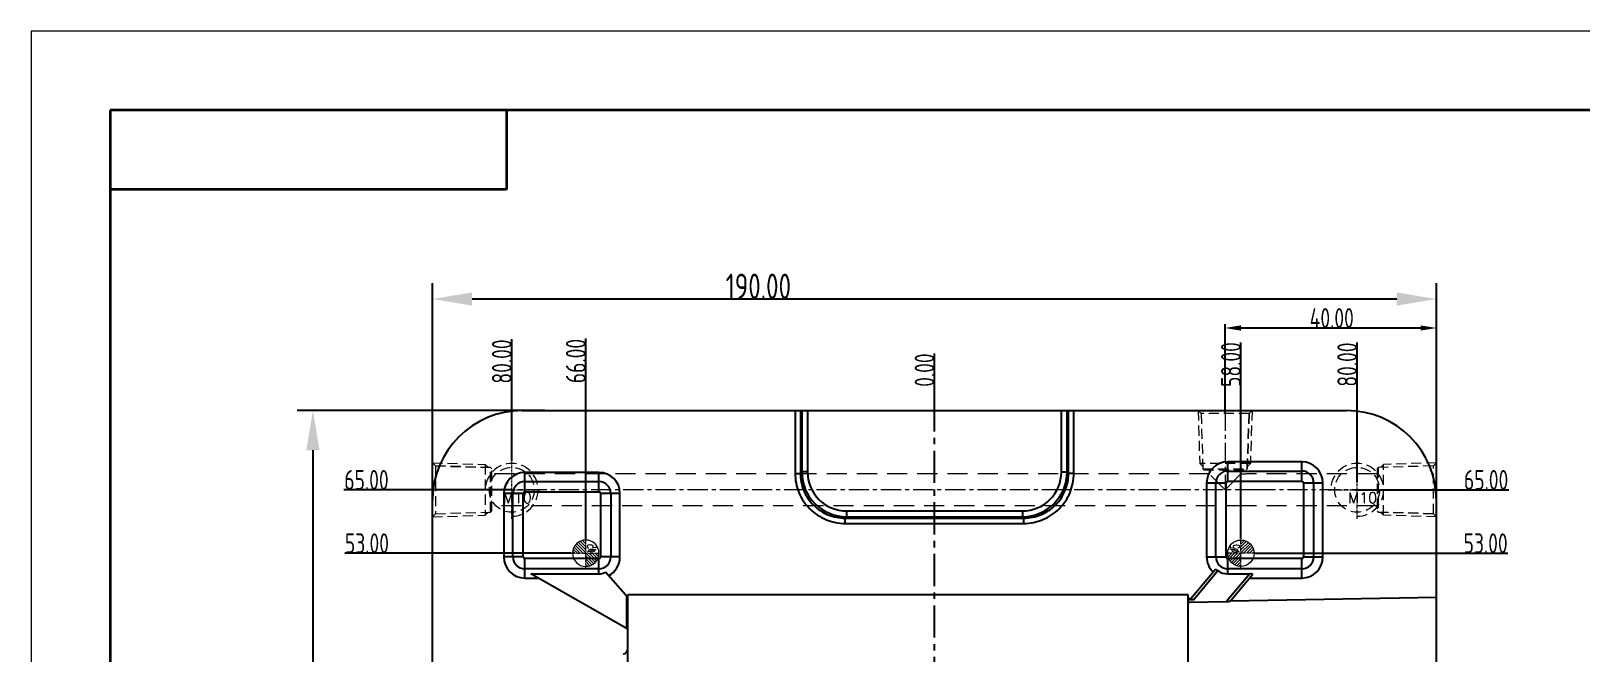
# Model space of a CAD drawing. Header units: millimetres. Extents: x 877 to 3677, y 1642 to 2236.
# Drawn here: x 3231.5 to 3525, y 1838.8 to 1956.7 of the extents above; entities that cross this region are included whole.
import ezdxf
from ezdxf.enums import TextEntityAlignment as Align

# ---------------------------------------------------------------- set-up
doc = ezdxf.new("R2010")
doc.units = ezdxf.units.MM
doc.linetypes.add('CENTER', pattern=[0.6, 0.375, -0.075, 0.075, -0.075])
doc.linetypes.add('HIDDEN', pattern=[9.525, 6.35, -3.175])
doc.layers.get('Defpoints').update_dxf_attribs({"lineweight": 5})
for name, color, linetype, lineweight in [('cool', 153, 'HIDDEN', 9), ('DEFAULT_2', 8, 'HIDDEN', 18), ('dim', 82, 'Continuous', 9), ('epin', 13, 'Continuous', 9), ('screw', 33, 'Continuous', 13), ('文字层', 3, 'Continuous', 18), ('粗实线层', 7, 'Continuous', 35), ('细实线层', 7, 'Continuous', 18)]:
    doc.layers.add(name, color=color, linetype=linetype, lineweight=lineweight)
doc.styles.add('TXT', font='txt.shx', dxfattribs={"bigfont": 'gbcbig.shx'})
doc.styles.add('TXT05', font='txt.shx', dxfattribs={"width": 0.5, "bigfont": 'gbcbig.shx'})
doc.styles.add('标准', font='FSGB2312.ttf', dxfattribs={"width": 0.667})
doc.styles.add('标注', font='isocp.shx', dxfattribs={"width": 0.8, "bigfont": 'hztxt.shx'})
doc.dimstyles.new('副本 a4', dxfattribs={"dimscale": 1.5, "dimtxt": 3.2, "dimasz": 5, "dimexe": 2, "dimexo": 0, "dimgap": 0, "dimtad": 1, "dimzin": 0, "dimdsep": 46, "dimtxsty": '标注', "dimcen": 0, "dimdle": 3, "dimclrd": 4, "dimclre": 4, "dimclrt": 6, "dimazin": 0, "dimtfac": 1, "dimtofl": 0, "dimtmove": 0, "dimatfit": 3, "dimfxl": 0, "dimtolj": 1, "dimarcsym": 0})

# ---------------------------------------------------------------- blocks, each defined once
blk = doc.blocks.new('screw_m10_g')
at = {"layer": 'screw', "color": 1, "linetype": 'CENTER', "ltscale": 0.310989}
for p, q in [((0, -5.5), (0, 5.5)), ((-5.5, 0), (5.5, 0))]:
    blk.add_line(p, q, dxfattribs=at)
at = {"layer": 'screw', "linetype": 'HIDDEN', "ltscale": 0.310989}
blk.add_circle((0, 0), 4.25, dxfattribs=at)
at = {"layer": 'screw', "color": 92, "linetype": 'HIDDEN', "ltscale": 0.310989}
blk.add_arc((0, 0), 5, 270, 180, dxfattribs=at)
at = {"layer": 'screw', "color": 6, "style": 'TXT'}
blk.add_text('M10', height=2, dxfattribs=at).set_placement((-1.7, -2.5))
blk = doc.blocks.new('epin_ejp_5')
at = {"layer": 'epin'}
h = blk.add_hatch(dxfattribs=at)
h.set_pattern_fill('_ANSI31', color=123, scale=0.125, angle=90, style=0)
h.set_pattern_definition([(135, (-1062.761, -302.86763), (-0.280633, -0.280633), [])])
h.paths.add_polyline_path([(0, 2.5, 0.414214), (-2.5, 0), (0, 0)])
h.paths.add_polyline_path([(2.5, 0), (0, 0), (0, -2.5, 0.414214)])
at = {"layer": 'epin', "color": 1, "linetype": 'CENTER', "ltscale": 0.1}
for p, q in [((-2.75, 0), (2.75, 0)), ((0, -2.75), (0, 2.75))]:
    blk.add_line(p, q, dxfattribs=at)
at = {"layer": 'epin'}
blk.add_circle((0, 0), 2.5, dxfattribs=at)
at = {"layer": 'epin', "color": 6, "style": 'TXT05', "width": 0.5}
blk.add_text('%%c5', height=1.75, dxfattribs=at).set_placement((0.1, 0.25))
blk = doc.blocks.new('*D39')
at = {"layer": 'Defpoints', "color": 0, "transparency": 16777216}
for p in [(3402.45, 1889.4), (3402.45, 1881.09), (3402.45, 1804.9)]:
    blk.add_point(p, dxfattribs=at)
at = {"layer": 'dim', "color": 4, "lineweight": -2, "transparency": 16777216}
blk.add_line((3402.45, 1881.09), (3402.45, 1895.7), dxfattribs=at)
at = {"layer": 'dim', "color": 6, "transparency": 16777216, "insert": (3400.57, 1892.55), "char_height": 3.75, "attachment_point": 5, "rotation": 90, "style": '标注'}
blk.add_mtext('\\A1;0.00', dxfattribs=at)
blk = doc.blocks.new('*D48')
at = {"layer": 'Defpoints', "color": 0, "transparency": 16777216}
for p in [(3460.44, 1889.4), (3460.44, 1860.65), (3402.45, 1804.9)]:
    blk.add_point(p, dxfattribs=at)
at = {"layer": 'dim', "color": 4, "lineweight": -2, "transparency": 16777216}
blk.add_line((3460.44, 1860.65), (3460.44, 1897.8), dxfattribs=at)
at = {"layer": 'dim', "color": 6, "transparency": 16777216, "insert": (3458.57, 1893.6), "char_height": 3.75, "attachment_point": 5, "rotation": 90, "style": '标注'}
blk.add_mtext('\\A1;58.00', dxfattribs=at)
blk = doc.blocks.new('*D49')
at = {"layer": 'Defpoints', "color": 0, "transparency": 16777216}
for p in [(3482.45, 1889.4), (3482.45, 1871.27), (3402.45, 1804.9)]:
    blk.add_point(p, dxfattribs=at)
at = {"layer": 'dim', "color": 4, "lineweight": -2, "transparency": 16777216}
blk.add_line((3482.45, 1871.27), (3482.45, 1897.8), dxfattribs=at)
at = {"layer": 'dim', "color": 6, "transparency": 16777216, "insert": (3480.57, 1893.6), "char_height": 3.75, "attachment_point": 5, "rotation": 90, "style": '标注'}
blk.add_mtext('\\A1;80.00', dxfattribs=at)
blk = doc.blocks.new('*D50')
at = {"layer": 'Defpoints', "color": 0, "transparency": 16777216}
for p in [(3463.19, 1857.9), (3502.56, 1857.9), (3402.45, 1804.9)]:
    blk.add_point(p, dxfattribs=at)
at = {"layer": 'dim', "color": 4, "lineweight": -2, "transparency": 16777216}
blk.add_line((3463.19, 1857.9), (3510.96, 1857.9), dxfattribs=at)
at = {"layer": 'dim', "color": 6, "transparency": 16777216, "insert": (3506.76, 1859.78), "char_height": 3.75, "attachment_point": 5, "style": '标注'}
blk.add_mtext('\\A1;53.00', dxfattribs=at)
blk = doc.blocks.new('*D51')
at = {"layer": 'Defpoints', "color": 0, "transparency": 16777216}
for p in [(3481.93, 1869.9), (3502.56, 1869.9), (3402.45, 1804.9)]:
    blk.add_point(p, dxfattribs=at)
at = {"layer": 'dim', "color": 4, "lineweight": -2, "transparency": 16777216}
blk.add_line((3481.93, 1869.9), (3511.14, 1869.9), dxfattribs=at)
at = {"layer": 'dim', "color": 6, "transparency": 16777216, "insert": (3506.85, 1871.78), "char_height": 3.75, "attachment_point": 5, "style": '标注'}
blk.add_mtext('\\A1;65.00', dxfattribs=at)
blk = doc.blocks.new('*D59')
at = {"layer": 'Defpoints', "color": 0, "transparency": 16777216}
for p in [(3299.24, 1857.9), (3333.7, 1857.9), (3402.45, 1804.9)]:
    blk.add_point(p, dxfattribs=at)
at = {"layer": 'dim', "color": 4, "lineweight": -2, "transparency": 16777216}
blk.add_line((3333.7, 1857.9), (3290.84, 1857.9), dxfattribs=at)
at = {"layer": 'dim', "color": 6, "transparency": 16777216, "insert": (3295.04, 1859.78), "char_height": 3.75, "attachment_point": 5, "style": '标注'}
blk.add_mtext('\\A1;53.00', dxfattribs=at)
blk = doc.blocks.new('*D60')
at = {"layer": 'Defpoints', "color": 0, "transparency": 16777216}
for p in [(3299.24, 1869.9), (3322.45, 1869.9), (3402.45, 1804.9)]:
    blk.add_point(p, dxfattribs=at)
at = {"layer": 'dim', "color": 4, "lineweight": -2, "transparency": 16777216}
blk.add_line((3322.45, 1869.9), (3290.66, 1869.9), dxfattribs=at)
at = {"layer": 'dim', "color": 6, "transparency": 16777216, "insert": (3294.95, 1871.78), "char_height": 3.75, "attachment_point": 5, "style": '标注'}
blk.add_mtext('\\A1;65.00', dxfattribs=at)
blk = doc.blocks.new('*D46')
at = {"layer": 'Defpoints', "color": 0, "transparency": 16777216}
for p in [(3322.45, 1889.98), (3322.45, 1875.4), (3402.45, 1804.9)]:
    blk.add_point(p, dxfattribs=at)
at = {"layer": 'dim', "color": 4, "lineweight": -2, "transparency": 16777216}
blk.add_line((3322.45, 1875.4), (3322.45, 1898.38), dxfattribs=at)
at = {"layer": 'dim', "color": 6, "transparency": 16777216, "insert": (3320.57, 1894.18), "char_height": 3.75, "attachment_point": 5, "rotation": 90, "style": '标注'}
blk.add_mtext('\\A1;80.00', dxfattribs=at)
blk = doc.blocks.new('*D61')
at = {"layer": 'Defpoints', "color": 0, "transparency": 16777216}
for p in [(3336.45, 1889.98), (3336.45, 1860.65), (3402.45, 1804.9)]:
    blk.add_point(p, dxfattribs=at)
at = {"layer": 'dim', "color": 4, "lineweight": -2, "transparency": 16777216}
blk.add_line((3336.45, 1860.65), (3336.45, 1898.56), dxfattribs=at)
at = {"layer": 'dim', "color": 6, "transparency": 16777216, "insert": (3334.58, 1894.27), "char_height": 3.75, "attachment_point": 5, "rotation": 90, "style": '标注'}
blk.add_mtext('\\A1;66.00', dxfattribs=at)
blk = doc.blocks.new('*D62')
at = {"layer": 'Defpoints', "color": 0, "transparency": 16777216}
for p in [(3307.45, 1906), (3307.45, 1867.9), (3497.45, 1867.9)]:
    blk.add_point(p, dxfattribs=at)
at = {"layer": 'dim', "color": 4, "lineweight": -2, "transparency": 16777216}
for p, q in [((3307.45, 1867.9), (3307.45, 1909)), ((3497.45, 1867.9), (3497.45, 1909)), ((3489.95, 1906), (3314.95, 1906))]:
    blk.add_line(p, q, dxfattribs=at)
at = {"layer": 'dim', "color": 4, "transparency": 16777216}
for points in [[(3314.95, 1907.25), (3314.95, 1904.75), (3307.45, 1906)], [(3489.95, 1907.25), (3489.95, 1904.75), (3497.45, 1906)]]:
    blk.add_solid(points, dxfattribs=at)
at = {"layer": 'dim', "color": 6, "transparency": 16777216, "insert": (3369.12, 1908.4), "char_height": 4.8, "attachment_point": 5, "style": '标注'}
blk.add_mtext('\\A1;190.00', dxfattribs=at)
blk = doc.blocks.new('*D63')
at = {"layer": 'Defpoints', "color": 0, "transparency": 16777216}
for p in [(3328.74, 1884.9), (3284.82, 1724.9), (3341.49, 1724.9)]:
    blk.add_point(p, dxfattribs=at)
at = {"layer": 'dim', "color": 4, "lineweight": -2, "transparency": 16777216}
for p, q in [((3328.74, 1884.9), (3281.82, 1884.9)), ((3284.82, 1877.4), (3284.82, 1732.4)), ((3341.49, 1724.9), (3281.82, 1724.9))]:
    blk.add_line(p, q, dxfattribs=at)
at = {"layer": 'dim', "color": 4, "transparency": 16777216}
for points in [[(3283.57, 1877.4), (3286.07, 1877.4), (3284.82, 1884.9)], [(3283.57, 1732.4), (3286.07, 1732.4), (3284.82, 1724.9)]]:
    blk.add_solid(points, dxfattribs=at)
at = {"layer": 'dim', "color": 6, "transparency": 16777216, "insert": (3282.42, 1805.14), "char_height": 4.8, "attachment_point": 5, "rotation": 90, "style": '标注'}
blk.add_mtext('\\A1;160.00', dxfattribs=at)
blk = doc.blocks.new('cool_jt_f11')
at = {"layer": 'cool', "ltscale": 0.3}
for p, q in [((0, 5.11), (0.58, 4.53)), ((0, 5.11), (10, 4.8)), ((0.58, 4.53), (0.58, -4.53)), ((11, 4.21), (0.58, 4.53)), ((0.58, 4.53), (11, 4.21)), ((10, 4.8), (10.58, 4.22)), ((10, 4.8), (10, -4.8)), ((11.21, 4), (11, 4.21)), ((11, -4.21), (11, 4.21)), ((11.21, -4), (11.21, 4)), ((0.58, -4.53), (0, -5.11)), ((0, -5.11), (10, -4.8)), ((0.58, -4.53), (11, -4.21)), ((10, -4.8), (10.58, -4.22)), ((11, -4.21), (11.21, -4))]:
    blk.add_line(p, q, dxfattribs=at)
blk = doc.blocks.new('*D67')
at = {"layer": 'Defpoints', "color": 0, "transparency": 16777216}
for p in [(3497.45, 1900.52), (3457.45, 1884.32), (3497.45, 1867.9)]:
    blk.add_point(p, dxfattribs=at)
at = {"layer": 'dim', "color": 4, "lineweight": -2, "transparency": 16777216}
for p, q in [((3457.45, 1884.32), (3457.45, 1901.27)), ((3460.45, 1900.52), (3494.45, 1900.52)), ((3497.45, 1867.9), (3497.45, 1901.27))]:
    blk.add_line(p, q, dxfattribs=at)
at = {"layer": 'dim', "color": 4, "transparency": 16777216}
for points in [[(3460.45, 1901.02), (3460.45, 1900.02), (3457.45, 1900.52)], [(3494.45, 1901.02), (3494.45, 1900.02), (3497.45, 1900.52)]]:
    blk.add_solid(points, dxfattribs=at)
at = {"layer": 'dim', "color": 6, "transparency": 16777216, "insert": (3477.64, 1902.4), "char_height": 3.75, "attachment_point": 5, "style": '标注'}
blk.add_mtext('\\A1;40.00', dxfattribs=at)
blk = doc.blocks.new('A4图框')
at = {"layer": '粗实线层'}
for p, q in [((-138.5, 95), (-138.5, -95)), ((138.5, 95), (-138.5, 95)), ((-88.5, 95), (-88.5, 85)), ((-88.5, 85), (-138.5, 85))]:
    blk.add_line(p, q, dxfattribs=at)
at = {"layer": '细实线层'}
for p, q in [((148.5, 105), (-148.5, 105)), ((-148.5, 105), (-148.5, -105))]:
    blk.add_line(p, q, dxfattribs=at)
at = {"layer": '文字层', "style": '标准', "width": 0.667}
blk.add_attdef('图纸编号', text='', height=5.19, rotation=180, dxfattribs=at).set_placement((-113.41, 90), align=Align.MIDDLE_CENTER)

msp = doc.modelspace()

# ---------------------------------------------------------------- linework, layer by layer
at = {"color": 7, "linetype": 'Continuous'}
for p, q in [((3324.448, 1884.902), (3480.448, 1884.902)), ((3376.075, 1884.902), (3376.075, 1873.012)), ((3377.071, 1884.902), (3377.071, 1873.012)), ((3377.342, 1884.902), (3377.342, 1873.283)), ((3378.429, 1884.902), (3378.429, 1873.283)), ((3426.467, 1873.283), (3426.467, 1884.902)), ((3427.554, 1873.283), (3427.554, 1884.902)), ((3427.825, 1873.012), (3427.825, 1884.902)), ((3428.821, 1873.012), (3428.821, 1884.902)), ((3324.934, 1869.521), (3324.934, 1873.199)), ((3338.934, 1873.199), (3324.934, 1873.199)), ((3338.934, 1869.521), (3338.934, 1873.199)), ((3376.075, 1873.012), (3377.071, 1873.012)), ((3377.342, 1873.283), (3377.071, 1873.012)), ((3378.429, 1873.283), (3377.342, 1873.283)), ((3426.467, 1873.283), (3427.554, 1873.283)), ((3427.554, 1873.283), (3427.825, 1873.012)), ((3428.821, 1873.012), (3427.825, 1873.012)), ((3457.962, 1871.521), (3457.962, 1875.199)), ((3471.962, 1875.199), (3457.962, 1875.199)), ((3457.962, 1873.452), (3471.962, 1873.452)), ((3471.962, 1871.521), (3471.962, 1875.199)), ((3324.934, 1871.452), (3338.934, 1871.452)), ((3453.962, 1871.199), (3453.962, 1857.199)), ((3453.962, 1871.199), (3457.64, 1871.199)), ((3455.708, 1857.199), (3455.708, 1871.199)), ((3457.64, 1857.199), (3457.64, 1871.199)), ((3457.962, 1871.521), (3471.962, 1871.521)), ((3472.284, 1871.199), (3472.284, 1857.199)), ((3472.284, 1871.199), (3475.962, 1871.199)), ((3474.215, 1871.199), (3474.215, 1857.199)), ((3475.962, 1857.199), (3475.962, 1871.199)), ((3307.448, 1741.902), (3307.448, 1867.902)), ((3320.934, 1869.199), (3320.934, 1857.199)), ((3324.613, 1869.199), (3320.934, 1869.199)), ((3322.681, 1857.199), (3322.681, 1869.199)), ((3324.613, 1857.199), (3324.613, 1869.199)), ((3324.934, 1869.521), (3338.934, 1869.521)), ((3339.256, 1869.199), (3339.256, 1857.199)), ((3342.934, 1869.199), (3339.256, 1869.199)), ((3341.188, 1869.199), (3341.188, 1857.199)), ((3342.934, 1857.199), (3342.934, 1869.199)), ((3497.448, 1741.902), (3497.448, 1867.902)), ((3385.809, 1864.815), (3385.539, 1864.545)), ((3385.539, 1863.549), (3385.539, 1864.545)), ((3385.539, 1864.545), (3419.357, 1864.545)), ((3385.809, 1865.902), (3385.809, 1864.815)), ((3385.809, 1865.902), (3419.087, 1865.902)), ((3385.809, 1864.815), (3419.087, 1864.815)), ((3419.087, 1865.902), (3419.087, 1864.815)), ((3419.087, 1864.815), (3419.357, 1864.545)), ((3419.357, 1863.549), (3419.357, 1864.545)), ((3385.539, 1863.549), (3419.357, 1863.549)), ((3324.613, 1857.199), (3320.934, 1857.199)), ((3324.934, 1853.199), (3324.934, 1856.877)), ((3338.934, 1856.877), (3324.934, 1856.877)), ((3338.934, 1854.003), (3338.934, 1856.877)), ((3342.934, 1857.199), (3339.256, 1857.199)), ((3453.962, 1857.199), (3457.64, 1857.199)), ((3457.962, 1854.003), (3457.962, 1856.877)), ((3471.962, 1856.877), (3457.962, 1856.877)), ((3471.962, 1853.199), (3471.962, 1856.877)), ((3472.284, 1857.199), (3475.962, 1857.199)), ((3338.934, 1854.945), (3324.934, 1854.945)), ((3324.934, 1853.199), (3327.459, 1853.199)), ((3344.434, 1843.549), (3326.045, 1854.003)), ((3326.045, 1854.003), (3338.934, 1854.003)), ((3344.434, 1849.549), (3340.16, 1854.318)), ((3455.622, 1854.83), (3450.962, 1849.276)), ((3451.459, 1849.091), (3456.089, 1854.609)), ((3462.107, 1854.003), (3457.67, 1848.714)), ((3471.962, 1854.945), (3457.962, 1854.945)), ((3457.962, 1854.003), (3462.107, 1854.003)), ((3458.492, 1848.917), (3462.648, 1853.869)), ((3462.086, 1853.199), (3471.962, 1853.199)), ((3344.134, 1849.884), (3344.134, 1843.719)), ((3344.434, 1799.777), (3344.434, 1850.027)), ((3450.462, 1850.027), (3344.434, 1850.027)), ((3450.462, 1849.276), (3450.462, 1850.027)), ((3450.962, 1849.276), (3450.462, 1849.276)), ((3458.492, 1848.917), (3497.448, 1849.596)), ((3450.462, 1799.777), (3450.462, 1849.194)), ((3450.854, 1849.091), (3450.462, 1849.091)), ((3450.864, 1848.594), (3450.462, 1848.587)), ((3450.914, 1849.219), (3450.854, 1849.148)), ((3457.67, 1848.714), (3450.864, 1848.594)), ((3451.459, 1849.091), (3450.962, 1849.091))]:
    msp.add_line(p, q, dxfattribs=at)
at = {"color": 1, "linetype": 'CENTER', "ltscale": 16.256}
msp.add_line((3402.448, 1724.902), (3402.448, 1884.902), dxfattribs=at)
at = {"color": 7, "linetype": 'Continuous'}
for centre, radius, start, end in [((3324.448, 1867.902), 17, 90, 180), ((3480.448, 1867.902), 17, 0, 90), ((3324.934, 1869.199), 4, 90, 180), ((3338.934, 1869.199), 4, 0, 90), ((3385.809, 1873.282), 8.467, 179.99632, 270.00368), ((3385.799, 1873.273), 7.37, 179.92181, 270.07819), ((3419.087, 1873.282), 8.467, 269.99632, 0.00368), ((3419.097, 1873.273), 7.37, 269.92181, 0.07819), ((3457.962, 1871.199), 4, 90, 180), ((3457.962, 1871.199), 2.254, 90, 180), ((3471.962, 1871.199), 4, 0, 90), ((3471.962, 1871.199), 2.254, 0, 90), ((3324.934, 1869.199), 2.254, 90, 180), ((3338.934, 1869.199), 2.254, 0, 90), ((3457.962, 1871.199), 0.322, 90, 180), ((3471.962, 1871.199), 0.322, 0, 90), ((3324.934, 1869.199), 0.322, 90, 180), ((3338.934, 1869.199), 0.322, 0, 90), ((3324.934, 1857.199), 4, 180, 270), ((3324.934, 1857.199), 2.254, 180, 270), ((3324.934, 1857.199), 0.322, 180, 270), ((3338.934, 1857.199), 2.254, 270, 0), ((3338.934, 1857.199), 0.322, 270, 0), ((3338.934, 1857.199), 4, 297.24689, 0), ((3457.962, 1857.199), 4, 180, 226.13145), ((3457.962, 1857.199), 2.254, 180, 270), ((3457.962, 1857.199), 0.322, 180, 270), ((3471.962, 1857.199), 4, 270, 0), ((3471.962, 1857.199), 2.254, 270, 0), ((3471.962, 1857.199), 0.322, 270, 0), ((3457.962, 1857.199), 3.196, 234.12898, 270.00001), ((3343.434, 1839.839), 1, 275, 0)]:
    msp.add_arc(centre, radius, start, end, dxfattribs=at)
msp.add_ellipse((3461.995, 1853.869), major_axis=(0.662, 0.024), ratio=0.199103, start_param=-0.1776795, end_param=1.3931168, dxfattribs=at)
for points, knots in [([(3376.075, 1873.012), (3376.075, 1871.781), (3376.564, 1869.291), (3378.669, 1866.142), (3381.818, 1864.038), (3384.308, 1863.549), (3385.539, 1863.549)], [0, 0, 0, 0, 0.2500154, 0.4999928, 0.7499923, 1, 1, 1, 1]), ([(3377.071, 1873.012), (3377.07, 1871.91), (3377.506, 1869.682), (3379.388, 1866.862), (3382.208, 1864.979), (3384.437, 1864.544), (3385.539, 1864.545)], [0, 0, 0, 0, 0.2500139, 0.4999928, 0.7499937, 1, 1, 1, 1]), ([(3419.357, 1863.549), (3420.588, 1863.549), (3423.078, 1864.038), (3426.227, 1866.142), (3428.332, 1869.291), (3428.821, 1871.781), (3428.821, 1873.012)], [0, 0, 0, 0, 0.2500154, 0.4999928, 0.7499923, 1, 1, 1, 1]), ([(3419.357, 1864.545), (3420.459, 1864.544), (3422.688, 1864.979), (3425.508, 1866.862), (3427.39, 1869.681), (3427.826, 1871.91), (3427.825, 1873.012)], [0, 0, 0, 0, 0.2500139, 0.4999928, 0.7499937, 1, 1, 1, 1]), ([(3338.934, 1854.003), (3339.043, 1854.003), (3339.467, 1854.028), (3339.886, 1854.162), (3340.16, 1854.318)], [0, 0, 0, 0, 0.2568915, 1, 1, 1, 1]), ([(3455.622, 1854.83), (3455.624, 1854.833), (3455.642, 1854.847), (3455.667, 1854.845), (3455.684, 1854.842)], [0, 0, 0, 0, 0.2047702, 1, 1, 1, 1]), ([(3455.684, 1854.842), (3455.746, 1854.83), (3455.885, 1854.749), (3456.014, 1854.663), (3456.089, 1854.609)], [0, 0, 0, 0, 0.4051527, 1, 1, 1, 1]), ([(3450.946, 1849.116), (3450.931, 1849.119), (3450.904, 1849.124), (3450.878, 1849.127), (3450.849, 1849.142), (3450.854, 1849.148)], [0, 0, 0, 0, 0.4412801, 0.7612622, 1, 1, 1, 1]), ([(3451.459, 1849.091), (3451.411, 1849.091), (3451.24, 1849.093), (3451.068, 1849.099), (3450.946, 1849.116)], [0, 0, 0, 0, 0.2776549, 1, 1, 1, 1]), ([(3458.081, 1848.734), (3458.049, 1848.731), (3457.912, 1848.721), (3457.774, 1848.716), (3457.67, 1848.714)], [0, 0, 0, 0, 0.2364159, 1, 1, 1, 1]), ([(3458.381, 1848.784), (3458.374, 1848.775), (3458.336, 1848.768), (3458.274, 1848.754), (3458.184, 1848.743), (3458.117, 1848.737), (3458.081, 1848.734)], [0, 0, 0, 0, 0.115891, 0.3410838, 0.6445812, 1, 1, 1, 1])]:
    msp.add_open_spline(points, degree=3, knots=knots, dxfattribs=at)
at = {"layer": 'cool', "color": 1, "linetype": 'CENTER', "ltscale": 10.16}
for p, q in [((3457.448, 1884.902), (3457.448, 1869.902)), ((3463.18, 1869.902), (3307.448, 1869.902)), ((3497.448, 1869.902), (3461.448, 1869.902))]:
    msp.add_line(p, q, dxfattribs=at)
at = {"layer": 'cool', "ltscale": 0.6}
for p, q in [((3454.448, 1872.902), (3318.658, 1872.902)), ((3454.448, 1873.692), (3454.448, 1872.902)), ((3457.448, 1869.902), (3454.448, 1872.902)), ((3460.448, 1872.902), (3457.448, 1869.902)), ((3460.448, 1873.692), (3460.448, 1872.902)), ((3460.448, 1872.902), (3461.448, 1872.902)), ((3486.238, 1872.902), (3461.448, 1872.902)), ((3461.448, 1866.902), (3318.658, 1866.902)), ((3486.238, 1866.902), (3461.448, 1866.902))]:
    msp.add_line(p, q, dxfattribs=at)
at = {"layer": 'DEFAULT_2', "color": 8, "linetype": 'HIDDEN'}
for p, q in [((3450.462, 1849.276), (3450.462, 1849.194)), ((3450.914, 1849.219), (3450.962, 1849.276)), ((3450.962, 1849.091), (3450.854, 1849.091)), ((3458.492, 1848.917), (3458.381, 1848.784))]:
    msp.add_line(p, q, dxfattribs=at)

# ---------------------------------------------------------------- block references
at = {"xscale": 1.5, "yscale": 1.5, "zscale": 1.5}
msp.add_blockref('A4图框', (3454.216, 1799.208), dxfattribs=at)
at = {"layer": 'cool', "ltscale": 0.6}
for p, rotation in [((3457.448, 1884.902), 270), ((3307.448, 1869.902), 359.9999999961804), ((3497.448, 1869.902), 180.0000000163398)]:
    msp.add_blockref('cool_jt_f11', p, dxfattribs=dict(at, rotation=rotation))
at = {"layer": 'epin', "xscale": -1, "rotation": 270}
msp.add_blockref('epin_ejp_5', (3336.452, 1857.904), dxfattribs=at)
at = {"layer": 'epin', "rotation": 90}
msp.add_blockref('epin_ejp_5', (3460.444, 1857.904), dxfattribs=at)
at = {"layer": 'screw'}
for p in [(3322.448, 1869.902), (3482.448, 1869.902)]:
    msp.add_blockref('screw_m10_g', p, dxfattribs=at)

# ---------------------------------------------------------------- dimensions: what is measured, and where the dimension line sits
at = {"layer": 'dim'}
dim = msp.add_linear_dim(base=(3307.448, 1906.002), p1=(3497.448, 1867.902), p2=(3307.448, 1867.902), dimstyle='副本 a4', dxfattribs=at)
dim.commit()
dim.dimension.update_dxf_attribs({"geometry": '*D62', "text_midpoint": (3369.119, 1906.002), "dimtype": 160})
dim = msp.add_linear_dim(base=(3497.448, 1900.524), p1=(3457.448, 1884.321), p2=(3497.448, 1867.902), dimstyle='副本 a4', override={"dimtxt": 2.5, "dimasz": 2, "dimexe": 0.49975}, dxfattribs=at)
dim.commit()
dim.dimension.update_dxf_attribs({"geometry": '*D67', "text_midpoint": (3477.635, 1900.524), "dimtype": 160})
for feature_location, offset, dtype, origin, picture, middle in [((3322.448, 1875.402), (0, 14.573), 1, (3402.448, 1804.902), '*D46', (3320.573, 1894.177)), ((3336.452, 1860.654), (0, 29.322), 1, (3402.448, 1804.902), '*D61', (3334.577, 1894.266)), ((3460.444, 1860.654), (0, 28.745), 1, (3402.448, 1804.902), '*D48', (3458.569, 1893.6)), ((3482.448, 1871.267), (0, 18.132), 1, (3402.448, 1804.902), '*D49', (3480.573, 1893.6)), ((3402.448043552, 1881.093951341), (0, 8.304480628), 1, (3402.448043552, 1804.902333576), '*D39', (3400.573043552, 1892.550794175)), ((3322.448, 1869.902), (-23.207, 0), 0, (3402.448, 1804.902), '*D60', (3294.95, 1871.777)), ((3481.933, 1869.902), (20.628, 0), 0, (3402.448, 1804.902), '*D51', (3506.852, 1871.777)), ((3333.702, 1857.904), (-34.461, 0), 0, (3402.448, 1804.902), '*D59', (3295.039, 1859.779)), ((3463.194, 1857.904), (39.367, 0), 0, (3402.448, 1804.902), '*D50', (3506.763, 1859.779))]:
    dim = msp.add_ordinate_dim(feature_location=feature_location, offset=offset, dtype=dtype, origin=origin, dimstyle='副本 a4', override={"dimtxt": 2.5, "dimasz": 2, "dimexe": 0.49975}, dxfattribs=at)
    dim.commit()
    dim.dimension.update_dxf_attribs({"geometry": picture, "text_midpoint": middle})
dim = msp.add_linear_dim(base=(3284.819, 1724.902), p1=(3328.74, 1884.902), p2=(3341.491, 1724.902), angle=90, dimstyle='副本 a4', dxfattribs=at)
dim.commit()
dim.dimension.update_dxf_attribs({"geometry": '*D63', "text_midpoint": (3284.819, 1805.142), "dimtype": 160})

doc.saveas('drawing.dxf')
